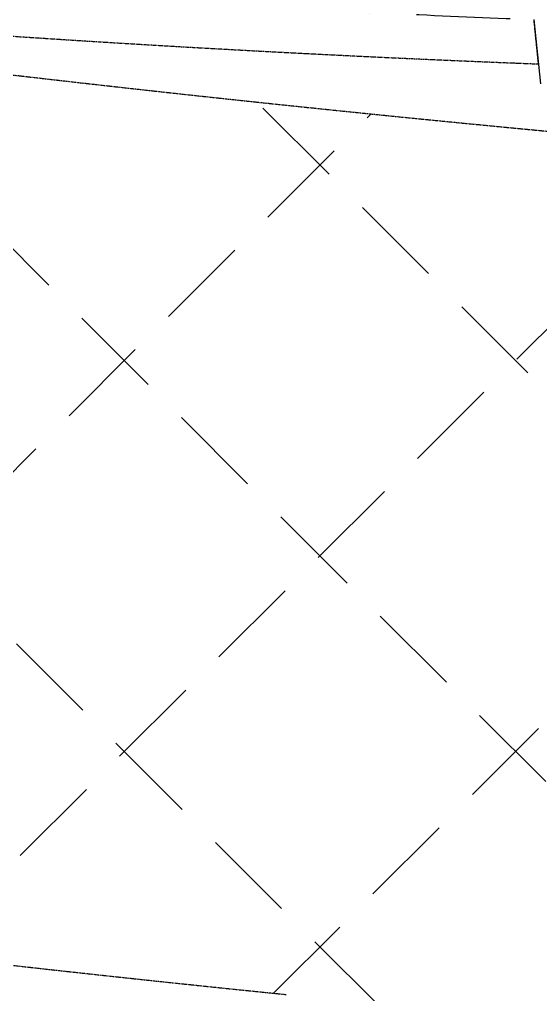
# Model space of a CAD drawing. Header units: millimetres. Extents: x 832728086 to 834530684, y 817551485 to 818349469.
# Drawn here: x 834236357 to 834239888, y 817895949 to 817902562 of the extents above; entities that cross this region are included whole.
import ezdxf

# ---------------------------------------------------------------- set-up
doc = ezdxf.new("R2010")
doc.units = ezdxf.units.MM
doc.header["$LTSCALE"] = 100
doc.linetypes.add('Hidden', pattern=[9.525, 6.35, -3.175])
doc.layers.add('+C-160', color=160, linetype='Hidden')

# ---------------------------------------------------------------- blocks, each defined once
blk = doc.blocks.new('A$C062A3D83')
at = {"layer": '+C-160'}
for p, q in [((-84526, -109402.4), (-91423.3, -102505.2)), ((-83489.3, -102698.2), (-83445.3, -103133.8)), ((-71959.6, -119317.1), (-88363.5, -102913.3)), ((-71406.6, -117218.5), (-85366.8, -103258.3)), ((-90007.8, -108752.8), (-84593.6, -103338.6)), ((-87645.6, -109042.3), (-82170.5, -103567.2)), ((-85254.1, -109302.4), (-79714.8, -103763.1))]:
    blk.add_line(p, q, dxfattribs=at)
at = {"layer": '+C-160', "ltscale": 0.01}
blk.add_line((-83458.8, -102999.7), (-83489.3, -102698.2), dxfattribs=at)
at = {"layer": '+C-160', "ltscale": 3}
blk.add_arc((-74852.1, -2177.8), 110471.5, 212.033848, 267.992832, dxfattribs=at)
at = {"layer": '+C-160', "ltscale": 0.01}
for centre, radius, start, end in [((-67419.5, 65791.6), 170000, 257.422242, 266.285156), ((-78477, 25125.6), 128222.1, 258.438576, 267.77331), ((-67419.5, 65791.6), 176000, 257.422242, 264.211923)]:
    blk.add_arc(centre, radius, start, end, dxfattribs=at)
at = {"layer": '+C-160'}
blk.add_arc((-78477, 25125.6), 127922.1, 258.438576, 270.813277, dxfattribs=at)

msp = doc.modelspace()

# ---------------------------------------------------------------- block references
at = {"layer": '+C-160', "ltscale": 5}
msp.add_blockref('A$C062A3D83', (834323333.3128, 818005260.0327), dxfattribs=at)

doc.saveas('drawing.dxf')
